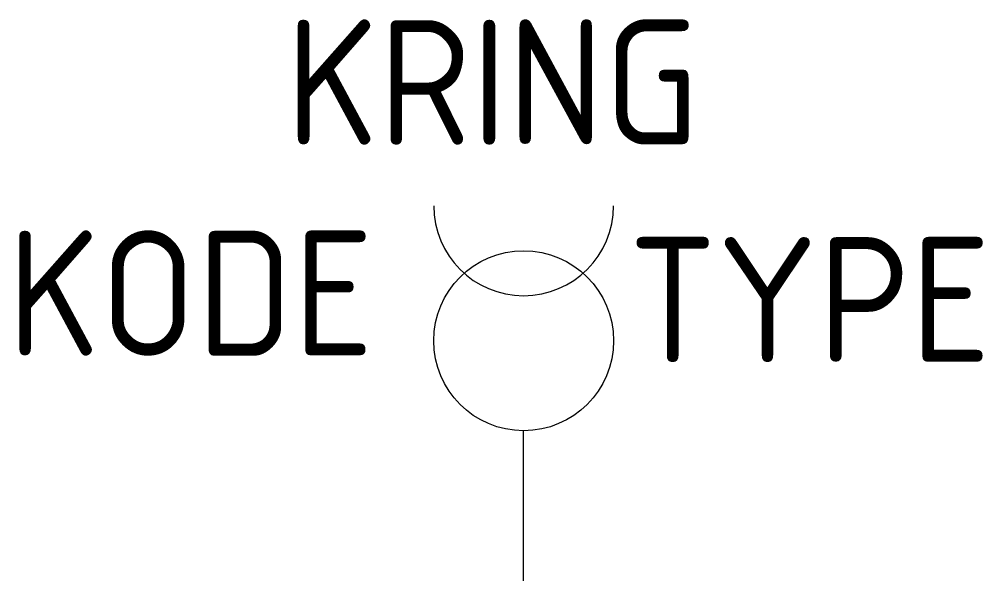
# Model space of a CAD drawing. Extents: x -10.1 to 9.2, y 0 to 11.2.
import ezdxf
from ezdxf.enums import TextEntityAlignment as Align

# ---------------------------------------------------------------- set-up
doc = ezdxf.new("R2010")
doc.units = 0
doc.layers.get('0').update_dxf_attribs({"linetype": 'CONTINUOUS'})
doc.styles.get("Standard").update_dxf_attribs({"font": 'iso8.shx'})

msp = doc.modelspace()

# ---------------------------------------------------------------- linework, layer by layer
msp.add_line((0, 0), (0, 3))
msp.add_circle((0, 4.8), 1.8)
msp.add_arc((0, 7.5), 1.8, 180, 0)

# ---------------------------------------------------------------- texts
msp.add_attdef('KRING', text='XXX', height=2.5).set_placement((-0.623, 9.974), align=Align.MIDDLE)
msp.add_attdef('KODE', text='XXX', height=2.5).set_placement((-3, 4.5), align=Align.RIGHT)
msp.add_attdef('TYPE', (2.098, 4.372), 'XXX', height=2.5)

doc.saveas('drawing.dxf')
